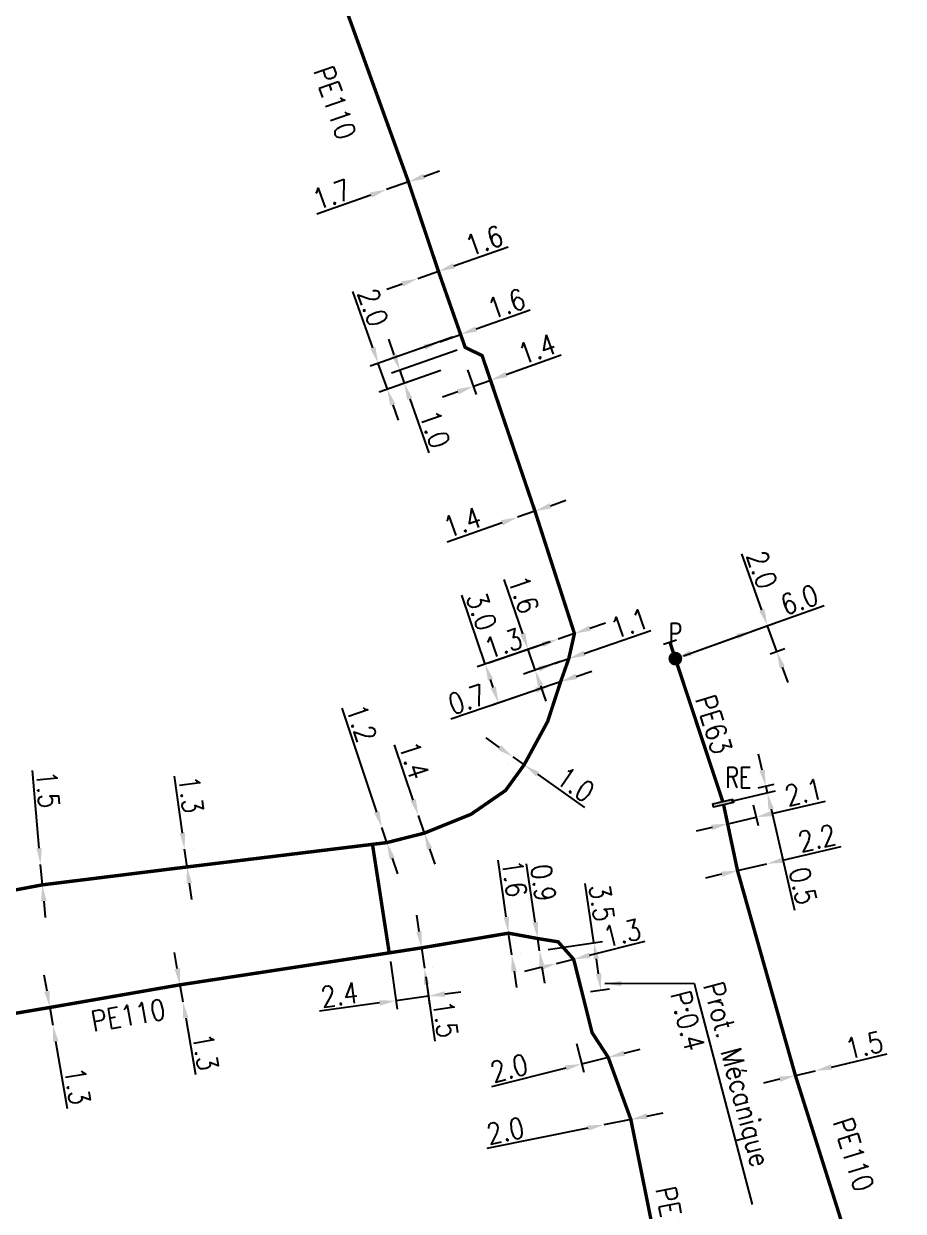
# Model space of a CAD drawing. Header units: millimetres. Extents: x 147000 to 147997, y 130417 to 131006.
# Drawn here: x 147087.1 to 147151.3, y 130552.6 to 130639.2 of the extents above; entities that cross this region are included whole.
import ezdxf
from ezdxf.enums import TextEntityAlignment as Align

# ---------------------------------------------------------------- set-up
doc = ezdxf.new("R2010")
doc.units = ezdxf.units.MM
doc.header["$PDMODE"] = 34
doc.linetypes.add('L_100_PE', pattern=[14, 10, -1.5, 1, -1.5])
doc.layers.get('0').update_dxf_attribs({"linetype": 'CONTINUOUS'})
doc.layers.get('Defpoints').update_dxf_attribs({"linetype": 'CONTINUOUS'})
for name, color, linetype in [('L_140', 3, 'CONTINUOUS'), ('L_300', 7, 'CONTINUOUS'), ('L_340', 7, 'CONTINUOUS'), ('L_420', 7, 'CONTINUOUS')]:
    doc.layers.add(name, color=color, linetype=linetype)
doc.styles.add('G_ROMANS', font='ROMANS.SHX', dxfattribs={"width": 0.75})
doc.styles.get("Standard").update_dxf_attribs({"font": 'romans.shx', "width": 0.85})
doc.dimstyles.get("Standard").update_dxf_attribs({"dimtxt": 1.5, "dimasz": 1.2, "dimexe": 0.625, "dimexo": 0.625, "dimgap": 0.25, "dimtad": 1, "dimdec": 1, "dimzin": 0, "dimdsep": 46, "dimtxsty": 'Standard', "dimcen": -0.5, "dimadec": 0, "dimazin": 0, "dimtfac": 1, "dimtdec": 1, "dimtmove": 0, "dimatfit": 3, "dimfxl": 0, "dimtolj": 1, "dimtzin": 0, "dimarcsym": 0})

# ---------------------------------------------------------------- blocks, each defined once
blk = doc.blocks.new('L_300_12')
at = {"color": 0, "linetype": 'Continuous', "const_width": 0.497, "flags": 128}
blk.add_lwpolyline([(-0.252, 0, 1), (0.252, 0, 1)], format="xyb", close=True, dxfattribs=at)
at = {"color": 0, "linetype": 'Continuous', "style": 'G_ROMANS', "width": 0.75}
blk.add_text('P', height=1.5, dxfattribs=at).set_placement((0, 1.85), align=Align.MIDDLE)
at = {"color": 0, "linetype": 'Continuous', "width": 0.75, "flags": 3}
for tag, p in [('DEF_LEG', (0, -5)), ('DEF_COUP', (0, -7.5)), ('DEF_TYPE', (0, -10))]:
    blk.add_attdef(tag, text='', height=1.2, dxfattribs=at).set_placement(p, align=Align.MIDDLE)
blk = doc.blocks.new('L_340_21')
at = {"linetype": 'Continuous'}
blk.add_hatch(color=0, dxfattribs=at).paths.add_polyline_path([(0.125, 0.75), (-0.125, 0.75), (-0.125, -0.75), (0.125, -0.75)])
at = {"color": 0, "linetype": 'Continuous'}
blk.add_lwpolyline([(-0.125, 0.75), (0.125, 0.75), (0.125, -0.75), (-0.125, -0.75)], close=True, dxfattribs=at)
at = {"color": 0, "linetype": 'Continuous', "width": 0.75}
for tag, height, flags, p in [('RE', 1.5, 8, (0, 3)), ('DEF_LEG', 1.2, 3, (0, -5)), ('DEF_COUP', 1.2, 3, (0, -7.5)), ('DEF_TYPE', 1.2, 3, (0, -10))]:
    blk.add_attdef(tag, text='', height=height, dxfattribs=dict(at, flags=flags)).set_placement(p, align=Align.MIDDLE)
blk = doc.blocks.new('L_340_07')
at = {"color": 0, "linetype": 'Continuous', "const_width": 0.25, "flags": 128}
blk.add_lwpolyline([(0, 0), (1.25, 0)], dxfattribs=at)
at = {"color": 0, "linetype": 'Continuous', "flags": 128}
blk.add_lwpolyline([(1.25, -0.5), (1.25, 0.5)], dxfattribs=at)
at = {"color": 0, "linetype": 'Continuous', "width": 0.75, "flags": 3}
for tag, p in [('DEF_LEG', (0.723, -3.465)), ('DEF_COUP', (0.723, -5.965)), ('DEF_TYPE', (0.723, -8.465))]:
    blk.add_attdef(tag, text='', height=1.2, dxfattribs=at).set_placement(p, align=Align.MIDDLE)
blk = doc.blocks.new('*D23')
at = {"layer": 'Defpoints', "color": 0, "linetype": 'Continuous', "transparency": 16777216}
for p in [(147131.395, 130559.276), (147129.435, 130558.881), (147129.435, 130558.881)]:
    blk.add_point(p, dxfattribs=at)
at = {"layer": 'L_140', "color": 0, "linetype": 'Continuous', "lineweight": -2, "transparency": 16777216}
for p, q in [((147131.395, 130559.276), (147129.435, 130558.881)), ((147132.572, 130559.513), (147133.748, 130559.75)), ((147128.258, 130558.644), (147120.886, 130557.157))]:
    blk.add_line(p, q, dxfattribs=at)
at = {"layer": 'L_140', "color": 0, "linetype": 'Continuous', "transparency": 16777216}
for points in [[(147132.532, 130559.709), (147132.611, 130559.317), (147131.395, 130559.276)], [(147128.219, 130558.84), (147128.298, 130558.448), (147129.435, 130558.881)]]:
    blk.add_solid(points, dxfattribs=at)
at = {"layer": 'L_140', "color": 0, "linetype": 'Continuous', "transparency": 16777216, "insert": (147122.243, 130558.451), "char_height": 1.5, "attachment_point": 5, "rotation": 11.3978}
blk.add_mtext('\\A1;2.0', dxfattribs=at)
blk = doc.blocks.new('*D24')
at = {"layer": 'Defpoints', "color": 0, "linetype": 'Continuous', "transparency": 16777216}
for p in [(147127.275, 130565.424), (147127.804, 130563.321), (147129.743, 130563.808)]:
    blk.add_point(p, dxfattribs=at)
at = {"layer": 'L_140', "color": 0, "linetype": 'Continuous', "lineweight": -2, "transparency": 16777216}
for p, q in [((147127.427, 130564.818), (147127.956, 130562.715)), ((147130.907, 130564.101), (147132.071, 130564.393)), ((147129.743, 130563.808), (147127.804, 130563.321)), ((147126.64, 130563.028), (147121.22, 130561.666))]:
    blk.add_line(p, q, dxfattribs=at)
at = {"layer": 'L_140', "color": 0, "linetype": 'Continuous', "transparency": 16777216}
for points in [[(147130.859, 130564.295), (147130.956, 130563.907), (147129.743, 130563.808)], [(147126.591, 130563.222), (147126.689, 130562.834), (147127.804, 130563.321)]]:
    blk.add_solid(points, dxfattribs=at)
at = {"layer": 'L_140', "color": 0, "linetype": 'Continuous', "transparency": 16777216, "insert": (147122.514, 130563.023), "char_height": 1.5, "attachment_point": 5, "rotation": 14.10489}
blk.add_mtext('\\A1;2.0', dxfattribs=at)
blk = doc.blocks.new('*D121')
at = {"layer": 'Defpoints', "color": 0, "linetype": 'Continuous', "transparency": 16777216}
for p in [(147143.408, 130562.481), (147144.868, 130562.825), (147144.868, 130562.825)]:
    blk.add_point(p, dxfattribs=at)
at = {"layer": 'L_140', "color": 0, "linetype": 'Continuous', "lineweight": -2, "transparency": 16777216}
for p, q in [((147146.036, 130563.1), (147150.114, 130564.06)), ((147143.408, 130562.481), (147144.868, 130562.825)), ((147142.24, 130562.206), (147141.072, 130561.931))]:
    blk.add_line(p, q, dxfattribs=at)
at = {"layer": 'L_140', "color": 0, "linetype": 'Continuous', "transparency": 16777216}
for points in [[(147145.99, 130563.294), (147146.082, 130562.905), (147144.868, 130562.825)], [(147142.194, 130562.4), (147142.286, 130562.011), (147143.408, 130562.481)]]:
    blk.add_solid(points, dxfattribs=at)
at = {"layer": 'L_140', "color": 0, "linetype": 'Continuous', "transparency": 16777216, "insert": (147148.43, 130564.69), "char_height": 1.5, "attachment_point": 5, "rotation": 13.24885}
blk.add_mtext('\\A1;1.5', dxfattribs=at)
blk = doc.blocks.new('*D122')
at = {"layer": 'Defpoints', "color": 0, "linetype": 'Continuous', "transparency": 16777216}
for p in [(147139.182, 130577.435), (147141.325, 130577.931), (147141.325, 130577.931)]:
    blk.add_point(p, dxfattribs=at)
at = {"layer": 'L_140', "color": 0, "linetype": 'Continuous', "lineweight": -2, "transparency": 16777216}
for p, q in [((147142.494, 130578.201), (147146.754, 130579.185)), ((147138.012, 130577.165), (147136.843, 130576.895)), ((147139.182, 130577.435), (147141.325, 130577.931))]:
    blk.add_line(p, q, dxfattribs=at)
at = {"layer": 'L_140', "color": 0, "linetype": 'Continuous', "transparency": 16777216}
for points in [[(147142.449, 130578.396), (147142.539, 130578.006), (147141.325, 130577.931)], [(147137.967, 130577.36), (147138.058, 130576.97), (147139.182, 130577.435)]]:
    blk.add_solid(points, dxfattribs=at)
at = {"layer": 'L_140', "color": 0, "linetype": 'Continuous', "transparency": 16777216, "insert": (147144.983, 130579.802), "char_height": 1.5, "attachment_point": 5, "rotation": 13.01175}
blk.add_mtext('\\A1;2.2', dxfattribs=at)
blk = doc.blocks.new('*D123')
at = {"layer": 'Defpoints', "color": 0, "linetype": 'Continuous', "transparency": 16777216}
for p in [(147124.6, 130572.478), (147124.732, 130571.588), (147124.732, 130571.588)]:
    blk.add_point(p, dxfattribs=at)
at = {"layer": 'L_140', "color": 0, "linetype": 'Continuous', "lineweight": -2, "transparency": 16777216}
for p, q in [((147124.423, 130573.665), (147123.791, 130577.929)), ((147124.732, 130571.588), (147124.6, 130572.478)), ((147124.908, 130570.401), (147125.084, 130569.214))]:
    blk.add_line(p, q, dxfattribs=at)
at = {"layer": 'L_140', "color": 0, "linetype": 'Continuous', "transparency": 16777216}
for points in [[(147124.621, 130573.695), (147124.226, 130573.636), (147124.6, 130572.478)], [(147125.106, 130570.431), (147124.71, 130570.372), (147124.732, 130571.588)]]:
    blk.add_solid(points, dxfattribs=at)
at = {"layer": 'L_140', "color": 0, "linetype": 'Continuous', "transparency": 16777216, "insert": (147125.008, 130576.538), "char_height": 1.5, "attachment_point": 5, "rotation": 278.43933}
blk.add_mtext('\\A1;0.9', dxfattribs=at)
blk = doc.blocks.new('*D124')
at = {"layer": 'Defpoints', "color": 0, "linetype": 'Continuous', "transparency": 16777216}
for p in [(147125.963, 130570.646), (147125.963, 130570.646), (147127.224, 130570.963)]:
    blk.add_point(p, dxfattribs=at)
at = {"layer": 'L_140', "color": 0, "linetype": 'Continuous', "lineweight": -2, "transparency": 16777216}
for p, q in [((147128.388, 130571.255), (147132.451, 130572.276)), ((147124.799, 130570.353), (147123.635, 130570.061)), ((147125.963, 130570.646), (147127.224, 130570.963))]:
    blk.add_line(p, q, dxfattribs=at)
at = {"layer": 'L_140', "color": 0, "linetype": 'Continuous', "transparency": 16777216}
for points in [[(147128.339, 130571.449), (147128.436, 130571.061), (147127.224, 130570.963)], [(147124.751, 130570.547), (147124.848, 130570.159), (147125.963, 130570.646)]]:
    blk.add_solid(points, dxfattribs=at)
at = {"layer": 'L_140', "color": 0, "linetype": 'Continuous', "transparency": 16777216, "insert": (147130.757, 130572.882), "char_height": 1.5, "attachment_point": 5, "rotation": 14.10516}
blk.add_mtext('\\A1;1.3', dxfattribs=at)
blk = doc.blocks.new('*D125')
at = {"layer": 'Defpoints', "color": 0, "linetype": 'Continuous', "transparency": 16777216}
for p in [(147122.472, 130572.87), (147122.7, 130571.287), (147122.7, 130571.287)]:
    blk.add_point(p, dxfattribs=at)
at = {"layer": 'L_140', "color": 0, "linetype": 'Continuous', "lineweight": -2, "transparency": 16777216}
for p, q in [((147122.301, 130574.058), (147121.706, 130578.205)), ((147122.7, 130571.287), (147122.472, 130572.87)), ((147123.091, 130572.959), (147123.091, 130572.959)), ((147123.318, 130571.376), (147123.318, 130571.376)), ((147122.87, 130570.099), (147123.041, 130568.911))]:
    blk.add_line(p, q, dxfattribs=at)
at = {"layer": 'L_140', "color": 0, "linetype": 'Continuous', "transparency": 16777216}
for points in [[(147122.499, 130574.087), (147122.104, 130574.03), (147122.472, 130572.87)], [(147123.068, 130570.127), (147122.672, 130570.07), (147122.7, 130571.287)]]:
    blk.add_solid(points, dxfattribs=at)
at = {"layer": 'L_140', "color": 0, "linetype": 'Continuous', "transparency": 16777216, "insert": (147122.908, 130576.868), "char_height": 1.5, "attachment_point": 5, "rotation": 278.17407}
blk.add_mtext('\\A1;1.6', dxfattribs=at)
blk = doc.blocks.new('*D126')
at = {"layer": 'Defpoints', "color": 0, "linetype": 'Continuous', "transparency": 16777216}
for p in [(147116.111, 130571.796), (147116.324, 130570.311), (147116.324, 130570.311)]:
    blk.add_point(p, dxfattribs=at)
at = {"layer": 'L_140', "color": 0, "linetype": 'Continuous', "lineweight": -2, "transparency": 16777216}
for p, q in [((147115.94, 130572.984), (147115.77, 130574.172)), ((147116.111, 130571.796), (147116.324, 130570.311)), ((147116.729, 130571.885), (147116.729, 130571.885)), ((147116.943, 130570.4), (147116.943, 130570.4)), ((147116.495, 130569.124), (147117.09, 130564.977))]:
    blk.add_line(p, q, dxfattribs=at)
at = {"layer": 'L_140', "color": 0, "linetype": 'Continuous', "transparency": 16777216}
for points in [[(147116.138, 130573.012), (147115.742, 130572.956), (147116.111, 130571.796)], [(147116.693, 130569.152), (147116.297, 130569.095), (147116.324, 130570.311)]]:
    blk.add_solid(points, dxfattribs=at)
at = {"layer": 'L_140', "color": 0, "linetype": 'Continuous', "transparency": 16777216, "insert": (147117.868, 130566.598), "char_height": 1.5, "attachment_point": 5, "rotation": 278.17345}
blk.add_mtext('\\A1;1.5', dxfattribs=at)
blk = doc.blocks.new('*D127')
at = {"layer": 'Defpoints', "color": 0, "linetype": 'Continuous', "transparency": 16777216}
for p in [(147113.76, 130571.433), (147116.338, 130570.313), (147116.621, 130568.269)]:
    blk.add_point(p, dxfattribs=at)
at = {"layer": 'L_140', "color": 0, "linetype": 'Continuous', "lineweight": -2, "transparency": 16777216}
for p, q in [((147113.845, 130570.814), (147114.329, 130567.321)), ((147116.423, 130569.694), (147116.706, 130567.65)), ((147117.809, 130568.434), (147118.998, 130568.598)), ((147113.055, 130567.775), (147108.664, 130567.167)), ((147116.621, 130568.269), (147114.243, 130567.94))]:
    blk.add_line(p, q, dxfattribs=at)
at = {"layer": 'L_140', "color": 0, "linetype": 'Continuous', "transparency": 16777216}
for points in [[(147117.782, 130568.632), (147117.837, 130568.235), (147116.621, 130568.269)], [(147113.027, 130567.973), (147113.082, 130567.577), (147114.243, 130567.94)]]:
    blk.add_solid(points, dxfattribs=at)
at = {"layer": 'L_140', "color": 0, "linetype": 'Continuous', "transparency": 16777216, "insert": (147110.128, 130568.38), "char_height": 1.5, "attachment_point": 5, "rotation": 7.88319}
blk.add_mtext('\\A1;2.4', dxfattribs=at)
blk = doc.blocks.new('*D128')
at = {"layer": 'Defpoints', "color": 0, "linetype": 'Continuous', "transparency": 16777216}
for p in [(147140.074, 130583.329), (147141.245, 130583.6), (147138.141, 130582.367)]:
    blk.add_point(p, dxfattribs=at)
at = {"layer": 'L_340', "color": 0, "linetype": 'Continuous', "lineweight": -2, "transparency": 16777216}
for p, q in [((147140.974, 130584.769), (147140.703, 130585.938)), ((147138.75, 130582.508), (147141.967, 130583.254)), ((147140.683, 130583.47), (147141.854, 130583.741)), ((147141.245, 130583.6), (147141.358, 130583.113)), ((147141.629, 130581.944), (147143.345, 130574.542))]:
    blk.add_line(p, q, dxfattribs=at)
at = {"layer": 'L_340', "color": 0, "linetype": 'Continuous', "transparency": 16777216}
for points in [[(147141.169, 130584.814), (147140.779, 130584.724), (147141.245, 130583.6)], [(147141.824, 130581.989), (147141.434, 130581.899), (147141.358, 130583.113)]]:
    blk.add_solid(points, dxfattribs=at)
at = {"layer": 'L_340', "color": 0, "linetype": 'Continuous', "transparency": 16777216, "insert": (147143.961, 130576.312), "char_height": 1.5, "attachment_point": 5, "rotation": 283.04856}
blk.add_mtext('\\A1;0.5', dxfattribs=at)
blk = doc.blocks.new('*D129')
at = {"layer": 'Defpoints', "color": 0, "linetype": 'Continuous', "transparency": 16777216}
for p in [(147138.141, 130582.367), (147140.187, 130582.841), (147140.536, 130581.334)]:
    blk.add_point(p, dxfattribs=at)
at = {"layer": 'L_340', "color": 0, "linetype": 'Continuous', "lineweight": -2, "transparency": 16777216}
for p, q in [((147141.705, 130581.605), (147145.609, 130582.51)), ((147138.282, 130581.758), (147138.632, 130580.251)), ((147140.328, 130582.233), (147140.678, 130580.725)), ((147137.322, 130580.589), (147136.153, 130580.318)), ((147138.491, 130580.86), (147140.536, 130581.334))]:
    blk.add_line(p, q, dxfattribs=at)
at = {"layer": 'L_340', "color": 0, "linetype": 'Continuous', "transparency": 16777216}
for points in [[(147141.66, 130581.8), (147141.751, 130581.41), (147140.536, 130581.334)], [(147137.276, 130580.784), (147137.367, 130580.394), (147138.491, 130580.86)]]:
    blk.add_solid(points, dxfattribs=at)
at = {"layer": 'L_340', "color": 0, "linetype": 'Continuous', "transparency": 16777216, "insert": (147144.016, 130583.167), "char_height": 1.5, "attachment_point": 5, "rotation": 13.04856}
blk.add_mtext('\\A1;2.1', dxfattribs=at)
blk = doc.blocks.new('*D130')
at = {"layer": 'Defpoints', "color": 0, "linetype": 'Continuous', "transparency": 16777216}
for p in [(147127.279, 130594.737), (147126.096, 130594.332), (147126.096, 130594.332)]:
    blk.add_point(p, dxfattribs=at)
at = {"layer": 'L_140', "color": 0, "linetype": 'Continuous', "lineweight": -2, "transparency": 16777216}
for p, q in [((147128.414, 130595.125), (147129.55, 130595.514)), ((147127.279, 130594.737), (147126.096, 130594.332)), ((147124.961, 130593.944), (147120.997, 130592.587))]:
    blk.add_line(p, q, dxfattribs=at)
at = {"layer": 'L_140', "color": 0, "linetype": 'Continuous', "transparency": 16777216}
for points in [[(147128.35, 130595.314), (147128.479, 130594.936), (147127.279, 130594.737)], [(147124.896, 130594.133), (147125.026, 130593.754), (147126.096, 130594.332)]]:
    blk.add_solid(points, dxfattribs=at)
at = {"layer": 'L_140', "color": 0, "linetype": 'Continuous', "transparency": 16777216, "insert": (147122.088, 130594.017), "char_height": 1.5, "attachment_point": 5, "rotation": 18.88838}
blk.add_mtext('\\A1;1.3', dxfattribs=at)
blk = doc.blocks.new('*D131')
at = {"layer": 'Defpoints', "color": 0, "linetype": 'Continuous', "transparency": 16777216}
for p in [(147123.893, 130593.578), (147126.096, 130594.332), (147126.865, 130592.904)]:
    blk.add_point(p, dxfattribs=at)
at = {"layer": 'L_140', "color": 0, "linetype": 'Continuous', "lineweight": -2, "transparency": 16777216}
for p, q in [((147123.504, 130594.714), (147122.148, 130598.677)), ((147125.505, 130594.13), (147123.301, 130593.376)), ((147124.411, 130592.064), (147123.893, 130593.578)), ((147126.274, 130592.702), (147123.819, 130591.862)), ((147124.799, 130590.929), (147125.188, 130589.794))]:
    blk.add_line(p, q, dxfattribs=at)
at = {"layer": 'L_140', "color": 0, "linetype": 'Continuous', "transparency": 16777216}
for points in [[(147123.694, 130594.778), (147123.315, 130594.649), (147123.893, 130593.578)], [(147124.988, 130590.994), (147124.61, 130590.864), (147124.411, 130592.064)]]:
    blk.add_solid(points, dxfattribs=at)
at = {"layer": 'L_140', "color": 0, "linetype": 'Continuous', "transparency": 16777216, "insert": (147123.578, 130597.587), "char_height": 1.5, "attachment_point": 5, "rotation": 288.88838}
blk.add_mtext('\\A1;1.6', dxfattribs=at)
blk = doc.blocks.new('*D132')
at = {"layer": 'Defpoints', "color": 0, "linetype": 'Continuous', "transparency": 16777216}
for p in [(147126.865, 130592.904), (147125.824, 130592.548), (147125.824, 130592.548)]:
    blk.add_point(p, dxfattribs=at)
at = {"layer": 'L_140', "color": 0, "linetype": 'Continuous', "lineweight": -2, "transparency": 16777216}
for p, q in [((147128, 130593.292), (147132.861, 130594.956)), ((147125.824, 130592.548), (147126.865, 130592.904)), ((147124.689, 130592.159), (147123.554, 130591.771))]:
    blk.add_line(p, q, dxfattribs=at)
at = {"layer": 'L_140', "color": 0, "linetype": 'Continuous', "transparency": 16777216}
for points in [[(147127.936, 130593.482), (147128.065, 130593.103), (147126.865, 130592.904)], [(147124.624, 130592.349), (147124.754, 130591.97), (147125.824, 130592.548)]]:
    blk.add_solid(points, dxfattribs=at)
at = {"layer": 'L_140', "color": 0, "linetype": 'Continuous', "transparency": 16777216, "insert": (147131.296, 130595.477), "char_height": 1.5, "attachment_point": 5, "rotation": 18.88838}
blk.add_mtext('\\A1;1.1', dxfattribs=at)
blk = doc.blocks.new('*D133')
at = {"layer": 'Defpoints', "color": 0, "linetype": 'Continuous', "transparency": 16777216}
for p in [(147126.096, 130594.332), (147120.767, 130592.509), (147126.271, 130591.221)]:
    blk.add_point(p, dxfattribs=at)
at = {"layer": 'L_140', "color": 0, "linetype": 'Continuous', "lineweight": -2, "transparency": 16777216}
for p, q in [((147120.767, 130592.509), (147119.049, 130597.53)), ((147125.505, 130594.13), (147120.176, 130592.306)), ((147125.68, 130591.019), (147121.147, 130589.468)), ((147121.35, 130590.806), (147121.156, 130591.373))]:
    blk.add_line(p, q, dxfattribs=at)
at = {"layer": 'L_140', "color": 0, "linetype": 'Continuous', "transparency": 16777216}
for points in [[(147121.345, 130591.438), (147120.966, 130591.309), (147120.767, 130592.509)], [(147121.539, 130590.87), (147121.161, 130590.741), (147121.738, 130589.67)]]:
    blk.add_solid(points, dxfattribs=at)
at = {"layer": 'L_140', "color": 0, "linetype": 'Continuous', "transparency": 16777216, "insert": (147120.509, 130596.353), "char_height": 1.5, "attachment_point": 5, "rotation": 288.88838}
blk.add_mtext('\\A1;3.0', dxfattribs=at)
blk = doc.blocks.new('*D134')
at = {"layer": 'Defpoints', "color": 0, "linetype": 'Continuous', "transparency": 16777216}
for p in [(147122.79, 130585.732), (147122.79, 130585.732), (147123.607, 130585.156)]:
    blk.add_point(p, dxfattribs=at)
at = {"layer": 'L_140', "color": 0, "linetype": 'Continuous', "lineweight": -2, "transparency": 16777216}
for p, q in [((147121.809, 130586.424), (147120.829, 130587.116)), ((147122.429, 130585.222), (147122.429, 130585.222)), ((147122.79, 130585.732), (147123.607, 130585.156)), ((147123.247, 130584.645), (147123.247, 130584.645)), ((147124.587, 130584.464), (147128.01, 130582.049))]:
    blk.add_line(p, q, dxfattribs=at)
at = {"layer": 'L_140', "color": 0, "linetype": 'Continuous', "transparency": 16777216}
for points in [[(147121.925, 130586.588), (147121.694, 130586.261), (147122.79, 130585.732)], [(147124.703, 130584.628), (147124.472, 130584.301), (147123.607, 130585.156)]]:
    blk.add_solid(points, dxfattribs=at)
at = {"layer": 'L_140', "color": 0, "linetype": 'Continuous', "transparency": 16777216, "insert": (147127.366, 130583.728), "char_height": 1.5, "attachment_point": 5, "rotation": 324.79531}
blk.add_mtext('\\A1;1.0', dxfattribs=at)
blk = doc.blocks.new('*D135')
at = {"layer": 'Defpoints', "color": 0, "linetype": 'Continuous', "transparency": 16777216}
for p in [(147125.609, 130590.995), (147125.609, 130590.995), (147126.271, 130591.221)]:
    blk.add_point(p, dxfattribs=at)
at = {"layer": 'L_140', "color": 0, "linetype": 'Continuous', "lineweight": -2, "transparency": 16777216}
for p, q in [((147127.407, 130591.61), (147128.542, 130591.998)), ((147126.271, 130591.221), (147125.609, 130590.995)), ((147124.474, 130590.606), (147118.26, 130588.48))]:
    blk.add_line(p, q, dxfattribs=at)
at = {"layer": 'L_140', "color": 0, "linetype": 'Continuous', "transparency": 16777216}
for points in [[(147124.409, 130590.795), (147124.538, 130590.417), (147125.609, 130590.995)], [(147127.342, 130591.799), (147127.471, 130591.42), (147126.271, 130591.221)]]:
    blk.add_solid(points, dxfattribs=at)
at = {"layer": 'L_140', "color": 0, "linetype": 'Continuous', "transparency": 16777216, "insert": (147119.436, 130589.94), "char_height": 1.5, "attachment_point": 5, "rotation": 18.88838}
blk.add_mtext('\\A1;0.7', dxfattribs=at)
blk = doc.blocks.new('*D136')
at = {"layer": 'Defpoints', "color": 0, "linetype": 'Continuous', "transparency": 16777216}
for p in [(147115.892, 130581.45), (147115.892, 130581.45), (147116.323, 130580.171)]:
    blk.add_point(p, dxfattribs=at)
at = {"layer": 'L_140', "color": 0, "linetype": 'Continuous', "lineweight": -2, "transparency": 16777216}
for p, q in [((147115.509, 130582.587), (147114.153, 130586.615)), ((147116.323, 130580.171), (147115.892, 130581.45)), ((147115.3, 130581.251), (147115.3, 130581.251)), ((147115.73, 130579.971), (147115.73, 130579.971)), ((147116.705, 130579.033), (147117.088, 130577.896))]:
    blk.add_line(p, q, dxfattribs=at)
at = {"layer": 'L_140', "color": 0, "linetype": 'Continuous', "transparency": 16777216}
for points in [[(147115.699, 130582.651), (147115.32, 130582.524), (147115.892, 130581.45)], [(147116.895, 130579.097), (147116.516, 130578.969), (147116.323, 130580.171)]]:
    blk.add_solid(points, dxfattribs=at)
at = {"layer": 'L_140', "color": 0, "linetype": 'Continuous', "transparency": 16777216, "insert": (147115.588, 130585.489), "char_height": 1.5, "attachment_point": 5, "rotation": 288.60301}
blk.add_mtext('\\A1;1.4', dxfattribs=at)
blk = doc.blocks.new('*D137')
at = {"layer": 'Defpoints', "color": 0, "linetype": 'Continuous', "transparency": 16777216}
for p in [(147113.229, 130580.572), (147113.229, 130580.572), (147113.593, 130579.481)]:
    blk.add_point(p, dxfattribs=at)
at = {"layer": 'L_140', "color": 0, "linetype": 'Continuous', "lineweight": -2, "transparency": 16777216}
for p, q in [((147112.85, 130581.71), (147110.319, 130589.301)), ((147113.593, 130579.481), (147113.229, 130580.572)), ((147113.973, 130578.342), (147114.352, 130577.204))]:
    blk.add_line(p, q, dxfattribs=at)
at = {"layer": 'L_140', "color": 0, "linetype": 'Continuous', "transparency": 16777216}
for points in [[(147113.039, 130581.773), (147112.66, 130581.647), (147113.229, 130580.572)], [(147114.162, 130578.406), (147113.783, 130578.279), (147113.593, 130579.481)]]:
    blk.add_solid(points, dxfattribs=at)
at = {"layer": 'L_140', "color": 0, "linetype": 'Continuous', "transparency": 16777216, "insert": (147111.74, 130588.199), "char_height": 1.5, "attachment_point": 5, "rotation": 288.4393}
blk.add_mtext('\\A1;1.2', dxfattribs=at)
blk = doc.blocks.new('*D138')
at = {"layer": 'Defpoints', "color": 0, "linetype": 'Continuous', "transparency": 16777216}
for p in [(147098.826, 130578.99), (147098.826, 130578.99), (147099.002, 130577.702)]:
    blk.add_point(p, dxfattribs=at)
at = {"layer": 'L_140', "color": 0, "linetype": 'Continuous', "lineweight": -2, "transparency": 16777216}
for p, q in [((147098.663, 130580.178), (147098.095, 130584.329)), ((147099.002, 130577.702), (147098.826, 130578.99)), ((147099.445, 130579.074), (147099.445, 130579.074)), ((147099.621, 130577.786), (147099.621, 130577.786)), ((147099.165, 130576.513), (147099.328, 130575.324))]:
    blk.add_line(p, q, dxfattribs=at)
at = {"layer": 'L_140', "color": 0, "linetype": 'Continuous', "transparency": 16777216}
for points in [[(147098.861, 130580.206), (147098.465, 130580.151), (147098.826, 130578.99)], [(147099.363, 130576.54), (147098.967, 130576.486), (147099.002, 130577.702)]]:
    blk.add_solid(points, dxfattribs=at)
at = {"layer": 'L_140', "color": 0, "linetype": 'Continuous', "transparency": 16777216, "insert": (147099.288, 130582.984), "char_height": 1.5, "attachment_point": 5, "rotation": 277.79877}
blk.add_mtext('\\A1;1.3', dxfattribs=at)
blk = doc.blocks.new('*D139')
at = {"layer": 'Defpoints', "color": 0, "linetype": 'Continuous', "transparency": 16777216}
for p in [(147088.31, 130577.89), (147088.31, 130577.89), (147088.44, 130576.395)]:
    blk.add_point(p, dxfattribs=at)
at = {"layer": 'L_140', "color": 0, "linetype": 'Continuous', "lineweight": -2, "transparency": 16777216}
for p, q in [((147088.206, 130579.085), (147087.714, 130584.748)), ((147088.44, 130576.395), (147088.31, 130577.89)), ((147088.544, 130575.2), (147088.648, 130574.004))]:
    blk.add_line(p, q, dxfattribs=at)
at = {"layer": 'L_140', "color": 0, "linetype": 'Continuous', "transparency": 16777216}
for points in [[(147088.405, 130579.102), (147088.007, 130579.068), (147088.31, 130577.89)], [(147088.743, 130575.217), (147088.344, 130575.182), (147088.44, 130576.395)]]:
    blk.add_solid(points, dxfattribs=at)
at = {"layer": 'L_140', "color": 0, "linetype": 'Continuous', "transparency": 16777216, "insert": (147088.84, 130583.345), "char_height": 1.5, "attachment_point": 5, "rotation": 274.96619}
blk.add_mtext('\\A1;1.5', dxfattribs=at)
blk = doc.blocks.new('*D141')
at = {"layer": 'Defpoints', "color": 0, "linetype": 'Continuous', "transparency": 16777216}
for p in [(147098.487, 130569.101), (147098.7, 130567.869), (147098.7, 130567.869)]:
    blk.add_point(p, dxfattribs=at)
at = {"layer": 'L_140', "color": 0, "linetype": 'Continuous', "lineweight": -2, "transparency": 16777216}
for p, q in [((147098.282, 130570.283), (147098.077, 130571.466)), ((147098.487, 130569.101), (147098.7, 130567.869)), ((147098.905, 130566.687), (147099.619, 130562.559))]:
    blk.add_line(p, q, dxfattribs=at)
at = {"layer": 'L_140', "color": 0, "linetype": 'Continuous', "transparency": 16777216}
for points in [[(147098.479, 130570.317), (147098.085, 130570.249), (147098.487, 130569.101)], [(147099.102, 130566.721), (147098.707, 130566.653), (147098.7, 130567.869)]]:
    blk.add_solid(points, dxfattribs=at)
at = {"layer": 'L_140', "color": 0, "linetype": 'Continuous', "transparency": 16777216, "insert": (147100.349, 130564.202), "char_height": 1.5, "attachment_point": 5, "rotation": 279.81851}
blk.add_mtext('\\A1;1.3', dxfattribs=at)
blk = doc.blocks.new('*D142')
at = {"layer": 'Defpoints', "color": 0, "linetype": 'Continuous', "transparency": 16777216}
for p in [(147088.986, 130567.446), (147089.207, 130566.165), (147089.207, 130566.165)]:
    blk.add_point(p, dxfattribs=at)
at = {"layer": 'L_140', "color": 0, "linetype": 'Continuous', "lineweight": -2, "transparency": 16777216}
for p, q in [((147088.781, 130568.628), (147088.576, 130569.811)), ((147088.986, 130567.446), (147089.207, 130566.165)), ((147089.823, 130566.271), (147089.823, 130566.271)), ((147089.412, 130564.982), (147090.263, 130560.064))]:
    blk.add_line(p, q, dxfattribs=at)
at = {"layer": 'L_140', "color": 0, "linetype": 'Continuous', "transparency": 16777216}
for points in [[(147088.978, 130568.662), (147088.584, 130568.594), (147088.986, 130567.446)], [(147089.609, 130565.016), (147089.215, 130564.948), (147089.207, 130566.165)]]:
    blk.add_solid(points, dxfattribs=at)
at = {"layer": 'L_140', "color": 0, "linetype": 'Continuous', "transparency": 16777216, "insert": (147090.994, 130561.707), "char_height": 1.5, "attachment_point": 5, "rotation": 279.81926}
blk.add_mtext('\\A1;1.3', dxfattribs=at)
blk = doc.blocks.new('*D153')
at = {"layer": 'Defpoints', "color": 0, "linetype": 'Continuous', "transparency": 16777216}
for p in [(147134.644, 130592.906), (147140.967, 130593.041), (147142.043, 130593.426)]:
    blk.add_point(p, dxfattribs=at)
at = {"layer": 'L_300', "color": 0, "linetype": 'Continuous', "lineweight": -2, "transparency": 16777216}
for p, q in [((147140.967, 130596.439), (147139.496, 130600.556)), ((147135.232, 130593.117), (147141.959, 130595.519)), ((147142.043, 130593.426), (147141.37, 130595.309)), ((147141.555, 130593.251), (147142.632, 130593.636)), ((147142.447, 130592.295), (147142.85, 130591.165))]:
    blk.add_line(p, q, dxfattribs=at)
at = {"layer": 'L_300', "color": 0, "linetype": 'Continuous', "transparency": 16777216}
for points in [[(147141.155, 130596.506), (147140.778, 130596.372), (147141.37, 130595.309)], [(147142.635, 130592.363), (147142.258, 130592.228), (147142.043, 130593.426)]]:
    blk.add_solid(points, dxfattribs=at)
at = {"layer": 'L_300', "color": 0, "linetype": 'Continuous', "transparency": 16777216, "insert": (147140.971, 130599.399), "char_height": 1.5, "attachment_point": 5, "rotation": 289.65566}
blk.add_mtext('\\A1;2.0', dxfattribs=at)
blk = doc.blocks.new('*D154')
at = {"layer": 'Defpoints', "color": 0, "linetype": 'Continuous', "transparency": 16777216}
for p in [(147140.294, 130594.925), (147140.294, 130594.925), (147134.644, 130592.906)]:
    blk.add_point(p, dxfattribs=at)
at = {"layer": 'L_300', "color": 0, "linetype": 'Continuous', "lineweight": -2, "transparency": 16777216}
for p, q in [((147140.294, 130594.925), (147145.499, 130596.784)), ((147135.774, 130593.31), (147139.164, 130594.521))]:
    blk.add_line(p, q, dxfattribs=at)
at = {"layer": 'L_300', "color": 0, "linetype": 'Continuous', "transparency": 16777216}
for points in [[(147139.097, 130594.709), (147139.231, 130594.333), (147140.294, 130594.925)], [(147135.706, 130593.498), (147135.841, 130593.122), (147134.644, 130592.906)]]:
    blk.add_solid(points, dxfattribs=at)
at = {"layer": 'L_300', "color": 0, "linetype": 'Continuous', "transparency": 16777216, "insert": (147143.698, 130597.202), "char_height": 1.5, "attachment_point": 5, "rotation": 19.65566}
blk.add_mtext('\\A1;6.0', dxfattribs=at)
blk = doc.blocks.new('*D156')
at = {"layer": 'Defpoints', "color": 0, "linetype": 'Continuous', "transparency": 16777216}
for p in [(147128.702, 130572.177), (147124.732, 130571.588), (147127.84, 130568.511)]:
    blk.add_point(p, dxfattribs=at)
at = {"layer": 'L_420', "color": 0, "linetype": 'Continuous', "lineweight": -2, "transparency": 16777216}
for p, q in [((147128.702, 130572.177), (147128.061, 130576.501)), ((147125.35, 130571.68), (147129.321, 130572.269)), ((147129.04, 130569.902), (147128.878, 130570.99)), ((147128.458, 130568.603), (147129.834, 130568.807))]:
    blk.add_line(p, q, dxfattribs=at)
at = {"layer": 'L_420', "color": 0, "linetype": 'Continuous', "transparency": 16777216}
for points in [[(147129.076, 130571.02), (147128.681, 130570.961), (147128.702, 130572.177)], [(147129.238, 130569.932), (147128.842, 130569.873), (147129.216, 130568.715)]]:
    blk.add_solid(points, dxfattribs=at)
at = {"layer": 'L_420', "color": 0, "linetype": 'Continuous', "transparency": 16777216, "insert": (147129.283, 130575.08), "char_height": 1.5, "attachment_point": 5, "rotation": 278.43933}
blk.add_mtext('\\A1;3.5', dxfattribs=at)
blk = doc.blocks.new('*D163')
at = {"layer": 'Defpoints', "color": 0, "linetype": 'Continuous', "transparency": 16777216}
for p in [(147115.163, 130627.703), (147113.559, 130627.139), (147113.559, 130627.139)]:
    blk.add_point(p, dxfattribs=at)
at = {"layer": 'L_140', "color": 0, "linetype": 'Continuous', "lineweight": -2, "transparency": 16777216}
for p, q in [((147116.295, 130628.1), (147117.427, 130628.498)), ((147115.163, 130627.703), (147113.559, 130627.139)), ((147112.427, 130626.741), (147108.475, 130625.352))]:
    blk.add_line(p, q, dxfattribs=at)
at = {"layer": 'L_140', "color": 0, "linetype": 'Continuous', "transparency": 16777216}
for points in [[(147116.229, 130628.289), (147116.362, 130627.912), (147115.163, 130627.703)], [(147112.361, 130626.93), (147112.494, 130626.552), (147113.559, 130627.139)]]:
    blk.add_solid(points, dxfattribs=at)
at = {"layer": 'L_140', "color": 0, "linetype": 'Continuous', "transparency": 16777216, "insert": (147109.554, 130626.791), "char_height": 1.5, "attachment_point": 5, "rotation": 19.36484}
blk.add_mtext('\\A1;1.7', dxfattribs=at)
blk = doc.blocks.new('*D164')
at = {"layer": 'Defpoints', "color": 0, "linetype": 'Continuous', "transparency": 16777216}
for p in [(147119.303, 130615.624), (147118.125, 130614.15), (147114.859, 130613.002)]:
    blk.add_point(p, dxfattribs=at)
at = {"layer": 'L_140', "color": 0, "linetype": 'Continuous', "lineweight": -2, "transparency": 16777216}
for p, q in [((147114.13, 130615.077), (147113.732, 130616.21)), ((147118.713, 130615.416), (147113.938, 130613.738)), ((147117.535, 130613.942), (147114.269, 130612.795)), ((147114.527, 130613.945), (147114.859, 130613.002)), ((147115.257, 130611.87), (147116.646, 130607.918))]:
    blk.add_line(p, q, dxfattribs=at)
at = {"layer": 'L_140', "color": 0, "linetype": 'Continuous', "transparency": 16777216}
for points in [[(147114.318, 130615.144), (147113.941, 130615.011), (147114.527, 130613.945)], [(147115.446, 130611.936), (147115.068, 130611.804), (147114.859, 130613.002)]]:
    blk.add_solid(points, dxfattribs=at)
at = {"layer": 'L_140', "color": 0, "linetype": 'Continuous', "transparency": 16777216, "insert": (147117.094, 130609.659), "char_height": 1.5, "attachment_point": 5, "rotation": 289.36465}
blk.add_mtext('\\A1;1.0', dxfattribs=at)
blk = doc.blocks.new('*D165')
at = {"layer": 'Defpoints', "color": 0, "linetype": 'Continuous', "transparency": 16777216}
for p in [(147118.971, 130616.567), (147118.125, 130614.15), (147113.624, 130612.568)]:
    blk.add_point(p, dxfattribs=at)
at = {"layer": 'L_140', "color": 0, "linetype": 'Continuous', "lineweight": -2, "transparency": 16777216}
for p, q in [((147112.562, 130615.587), (147111.113, 130619.711)), ((147118.381, 130616.36), (147112.371, 130614.247)), ((147113.624, 130612.568), (147112.96, 130614.455)), ((147117.535, 130613.942), (147113.034, 130612.36)), ((147114.021, 130611.436), (147114.419, 130610.303))]:
    blk.add_line(p, q, dxfattribs=at)
at = {"layer": 'L_140', "color": 0, "linetype": 'Continuous', "transparency": 16777216}
for points in [[(147112.751, 130615.653), (147112.374, 130615.52), (147112.96, 130614.455)], [(147114.21, 130611.502), (147113.833, 130611.369), (147113.624, 130612.568)]]:
    blk.add_solid(points, dxfattribs=at)
at = {"layer": 'L_140', "color": 0, "linetype": 'Continuous', "transparency": 16777216, "insert": (147112.582, 130618.546), "char_height": 1.5, "attachment_point": 5, "rotation": 289.36465}
blk.add_mtext('\\A1;2.0', dxfattribs=at)
blk = doc.blocks.new('*D166')
at = {"layer": 'Defpoints', "color": 0, "linetype": 'Continuous', "transparency": 16777216}
for p in [(147118.971, 130616.567), (147117.462, 130616.037), (147117.462, 130616.037)]:
    blk.add_point(p, dxfattribs=at)
at = {"layer": 'L_140', "color": 0, "linetype": 'Continuous', "lineweight": -2, "transparency": 16777216}
for p, q in [((147120.103, 130616.965), (147124.055, 130618.354)), ((147117.462, 130616.037), (147118.971, 130616.567)), ((147116.329, 130615.639), (147115.197, 130615.241))]:
    blk.add_line(p, q, dxfattribs=at)
at = {"layer": 'L_140', "color": 0, "linetype": 'Continuous', "transparency": 16777216}
for points in [[(147120.037, 130617.154), (147120.169, 130616.776), (147118.971, 130616.567)], [(147116.263, 130615.827), (147116.396, 130615.45), (147117.462, 130616.037)]]:
    blk.add_solid(points, dxfattribs=at)
at = {"layer": 'L_140', "color": 0, "linetype": 'Continuous', "transparency": 16777216, "insert": (147122.314, 130618.802), "char_height": 1.5, "attachment_point": 5, "rotation": 19.36465}
blk.add_mtext('\\A1;1.6', dxfattribs=at)
blk = doc.blocks.new('*D167')
at = {"layer": 'Defpoints', "color": 0, "linetype": 'Continuous', "transparency": 16777216}
for p in [(147119.269, 130614.566), (147120.541, 130615.02), (147119.905, 130612.783)]:
    blk.add_point(p, dxfattribs=at)
at = {"layer": 'L_140', "color": 0, "linetype": 'Continuous', "lineweight": -2, "transparency": 16777216}
for p, q in [((147120.751, 130614.431), (147121.386, 130612.648)), ((147122.307, 130613.64), (147126.31, 130615.067)), ((147119.479, 130613.977), (147120.115, 130612.195)), ((147119.905, 130612.783), (147121.176, 130613.237)), ((147118.775, 130612.38), (147117.644, 130611.977))]:
    blk.add_line(p, q, dxfattribs=at)
at = {"layer": 'L_140', "color": 0, "linetype": 'Continuous', "transparency": 16777216}
for points in [[(147122.24, 130613.828), (147122.374, 130613.451), (147121.176, 130613.237)], [(147118.707, 130612.569), (147118.842, 130612.192), (147119.905, 130612.783)]]:
    blk.add_solid(points, dxfattribs=at)
at = {"layer": 'L_140', "color": 0, "linetype": 'Continuous', "transparency": 16777216, "insert": (147124.537, 130615.497), "char_height": 1.5, "attachment_point": 5, "rotation": 19.62689}
blk.add_mtext('\\A1;1.4', dxfattribs=at)
blk = doc.blocks.new('*D168')
at = {"layer": 'Defpoints', "color": 0, "linetype": 'Continuous', "transparency": 16777216}
for p in [(147123.124, 130603.221), (147123.124, 130603.221), (147124.397, 130603.669)]:
    blk.add_point(p, dxfattribs=at)
at = {"layer": 'L_140', "color": 0, "linetype": 'Continuous', "lineweight": -2, "transparency": 16777216}
for p, q in [((147125.529, 130604.067), (147126.662, 130604.465)), ((147124.397, 130603.669), (147123.124, 130603.221)), ((147121.992, 130602.824), (147117.982, 130601.414))]:
    blk.add_line(p, q, dxfattribs=at)
at = {"layer": 'L_140', "color": 0, "linetype": 'Continuous', "transparency": 16777216}
for points in [[(147125.463, 130604.256), (147125.596, 130603.878), (147124.397, 130603.669)], [(147121.925, 130603.012), (147122.058, 130602.635), (147123.124, 130603.221)]]:
    blk.add_solid(points, dxfattribs=at)
at = {"layer": 'L_140', "color": 0, "linetype": 'Continuous', "transparency": 16777216, "insert": (147119.089, 130602.863), "char_height": 1.5, "attachment_point": 5, "rotation": 19.36411}
blk.add_mtext('\\A1;1.4', dxfattribs=at)
blk = doc.blocks.new('*D248')
at = {"layer": 'Defpoints', "color": 0, "linetype": 'Continuous', "transparency": 16777216}
for p in [(147115.842, 130620.644), (147115.842, 130620.644), (147117.352, 130621.175)]:
    blk.add_point(p, dxfattribs=at)
at = {"layer": 'L_140', "color": 0, "linetype": 'Continuous', "lineweight": -2, "transparency": 16777216}
for p, q in [((147118.484, 130621.573), (147122.436, 130622.962)), ((147115.842, 130620.644), (147117.352, 130621.175)), ((147114.71, 130620.246), (147113.578, 130619.848))]:
    blk.add_line(p, q, dxfattribs=at)
at = {"layer": 'L_140', "color": 0, "linetype": 'Continuous', "transparency": 16777216}
for points in [[(147118.417, 130621.761), (147118.55, 130621.384), (147117.352, 130621.175)], [(147114.644, 130620.435), (147114.776, 130620.058), (147115.842, 130620.644)]]:
    blk.add_solid(points, dxfattribs=at)
at = {"layer": 'L_140', "color": 0, "linetype": 'Continuous', "transparency": 16777216, "insert": (147120.694, 130623.41), "char_height": 1.5, "attachment_point": 5, "rotation": 19.36499}
blk.add_mtext('\\A1;1.6', dxfattribs=at)

msp = doc.modelspace()

# ---------------------------------------------------------------- linework, layer by layer
at = {"layer": 'L_140', "linetype": 'L_100_PE', "flags": 128}
for points in [[(147000, 130566.668, 0.25, 0.25, 0), (147010.522, 130567.412, 0.25, 0.25, 0), (147030.519, 130569.041, 0.25, 0.25, 0), (147049.698, 130571.38, 0.25, 0.25, 0), (147059.2, 130572.515, 0.25, 0.25, 0), (147072.017, 130573.977, 0.25, 0.25, 0), (147085.468, 130575.836, 0.25, 0.25, 0), (147088.44, 130576.395, 0.25, 0.25, 0), (147099.002, 130577.702, 0.25, 0.25, 0), (147112.537, 130579.353, 0.25, 0.25, 0), (147113.593, 130579.481, 0.25, 0.25, 0), (147116.323, 130580.171, 0.25, 0.25, 0), (147119.735, 130581.551, 0.25, 0.25, 0), (147122.251, 130583.285, 0.25, 0.25, 0), (147123.607, 130585.156, 0.25, 0.25, 0), (147125.325, 130588.322, 0.25, 0.25, 0), (147126.271, 130591.221, 0.25, 0.25, 0), (147126.865, 130592.904, 0.25, 0.25, 0), (147127.279, 130594.737, 0.25, 0.25, 0), (147127.279, 130594.737, 0.25, 0.25, 0), (147127.279, 130594.737, 0.25, 0.25, 0), (147124.397, 130603.669, 0.25, 0.25, 0), (147120.541, 130615.02, 0.25, 0.25, 0), (147119.303, 130615.624, 0.25, 0.25, 0), (147118.971, 130616.567, 0.25, 0.25, 0), (147117.352, 130621.175, 0.25, 0.25, 0), (147115.163, 130627.703, 0.25, 0.25, 0), (147108.81, 130645.278, 0.25, 0.25, 0), (147105.244, 130655.023, 0.25, 0.25, 0), (147101.809, 130662.32, 0.25, 0.25, 0.275597), (147093.549, 130666.626, 0.25, 0.25, 0), (147088.407, 130665.981, 0.25, 0.25, 0), (147086.932, 130665.717, 0.25, 0.25, 0), (147080.614, 130664.665, 0.25, 0.25, 0), (147066.378, 130661.577, 0.25, 0.25, 0), (147056.595, 130659.682, 0.25, 0.25, 0), (147045.618, 130657.331, 0.25, 0.25, 0), (147032.523, 130654.78, 0.25, 0.25, 0), (147003.045, 130648.524, 0.25, 0.25, 0), (147000, 130647.892, 0, 0, 0)], [(147138.167, 130582.245, 0.25, 0.25, 0), (147139.182, 130577.435, 0.25, 0.25, 0), (147143.408, 130562.481, 0.25, 0.25, 0), (147148.282, 130547.051, 0.25, 0.25, 0), (147148.892, 130544.794, 0.25, 0.25, 0), (147149.727, 130541.704, 0.25, 0.25, 0), (147151.155, 130536.418, 0, 0, 0)], [(147000, 130553.802, 0.25, 0.25, 0), (147005.083, 130554.214, 0.25, 0.25, 0), (147011.847, 130555.158, 0.25, 0.25, 0), (147027.131, 130556.766, 0.25, 0.25, 0), (147042.323, 130559.092, 0.25, 0.25, 0), (147048.54, 130560.452, 0.25, 0.25, 0), (147065.414, 130563.47, 0.25, 0.25, 0), (147088.986, 130567.446, 0.25, 0.25, 0), (147098.487, 130569.101, 0.25, 0.25, 0), (147113.76, 130571.433, 0.25, 0.25, 0), (147116.111, 130571.796, 0.25, 0.25, 0), (147122.472, 130572.87, 0.25, 0.25, 0), (147124.6, 130572.478, 0.25, 0.25, 0), (147126.086, 130572.239, 0.25, 0.25, 0), (147127.224, 130570.963, 0.25, 0.25, 0), (147127.84, 130568.511, 0.25, 0.25, 0), (147128.57, 130565.604, 0.25, 0.25, 0), (147128.57, 130565.604, 0.25, 0.25, 0), (147129.743, 130563.808, 0.25, 0.25, 0), (147131.395, 130559.276, 0.25, 0.25, 0), (147134.469, 130543.997, 0.25, 0.25, 0), (147137.806, 130540.945, 0.25, 0.25, 0), (147141.558, 130538.255, 0.25, 0.25, 0), (147144.624, 130529.223, 0.25, 0.25, 0), (147144.624, 130529.223, 0.25, 0.25, 0), (147146.54, 130517.129, 0.25, 0.25, 0), (147146.612, 130509.227, 0.25, 0.25, 0), (147146.552, 130507.965, 0.25, 0.25, 0), (147146.485, 130506.737, 0, 0, 0)]]:
    msp.add_lwpolyline(points, format="xyseb", dxfattribs=at)
at = {"layer": 'L_140', "linetype": 'L_100_PE', "const_width": 0.25, "flags": 128}
for points in [[(147134.644, 130592.906), (147138.102, 130582.486)], [(147113.76, 130571.433), (147112.537, 130579.353)]]:
    msp.add_lwpolyline(points, dxfattribs=at)

# ---------------------------------------------------------------- block references
at = {"layer": 'L_300'}
msp.add_blockref('L_300_12', (147134.644, 130592.906), dxfattribs=at)
at = {"layer": 'L_340', "rotation": 108.3600767627266}
msp.add_blockref('L_340_07', (147134.644, 130592.906), dxfattribs=at)
at = {"layer": 'L_340'}
ref = msp.add_blockref('L_340_21', (147138.141, 130582.367), dxfattribs=dict(at, rotation=283.0485608895886))
ref.add_attrib('RE', 'RE', dxfattribs={"layer": '0', "color": 0, "linetype": 'Continuous', "height": 1.5, "width": 0.75, "flags": 8}).set_placement((147139.241, 130584.238), align=Align.MIDDLE)

# ---------------------------------------------------------------- texts
at = {"layer": 'L_140', "linetype": 'Continuous', "width": 0.85}
msp.add_text('PE110', height=1.5, rotation=288.87749, dxfattribs=at).set_placement((147108.207, 130635.821))
for s, rotation, p in [('PE63', 287.53002, (147137.443, 130588.094)), ('PE110', 9.88139, (147094.708, 130566.877)), ('PE110', 287.53002, (147147.653, 130556.717)), ('PE110', 281.37604, (147134.446, 130551.678))]:
    msp.add_text(s, height=1.5, rotation=rotation, dxfattribs=at).set_placement(p, align=Align.MIDDLE)
at = {"layer": 'L_420', "linetype": 'Continuous', "insert": (147134.249, 130568.427), "char_height": 1.5, "attachment_point": 7, "rotation": 284.7618}
msp.add_mtext('\\A1;Prot. Mécanique\\PP:0.4', dxfattribs=at)

# ---------------------------------------------------------------- dimensions: what is measured, and where the dimension line sits
at = {"layer": 'L_140', "linetype": 'Continuous'}
for base, p1, p2, angle, picture, middle in [((147113.559, 130627.139), (147115.163, 130627.703), (147113.559, 130627.139), 19.36484, '*D163', (147109.885, 130625.848)), ((147115.842, 130620.644), (147117.352, 130621.175), (147115.842, 130620.644), 19.36499, '*D248', (147121.026, 130622.466)), ((147113.624, 130612.568), (147118.971, 130616.567), (147118.125, 130614.15), 109.36465, '*D165', (147111.639, 130618.215)), ((147117.462, 130616.037), (147118.971, 130616.567), (147117.462, 130616.037), 19.36465, '*D166', (147122.645, 130617.858)), ((147114.859, 130613.002), (147119.303, 130615.624), (147118.125, 130614.15), 109.36465, '*D164', (147116.15, 130609.328)), ((147119.905, 130612.783), (147120.541, 130615.02), (147119.269, 130614.566), 19.62689, '*D167', (147124.873, 130614.555)), ((147123.1237, 130603.2214), (147124.39733125, 130603.66901976), (147123.1237, 130603.2214), 19.36410761, '*D168', (147119.42073508, 130601.91998699)), ((147123.893, 130593.578), (147126.865, 130592.904), (147126.096, 130594.332), 288.88838, '*D131', (147122.632, 130597.263)), ((147120.767, 130592.509), (147126.271, 130591.221), (147126.096, 130594.332), 288.88838, '*D133', (147119.562, 130596.029)), ((147125.824, 130592.548), (147126.865, 130592.904), (147125.824, 130592.548), 18.88838, '*D132', (147131.619, 130594.531)), ((147126.096, 130594.332), (147127.279, 130594.737), (147126.096, 130594.332), 18.88838, '*D130', (147122.411, 130593.071)), ((147125.609, 130590.995), (147126.271, 130591.221), (147125.609, 130590.995), 18.88838, '*D135', (147119.76, 130588.993)), ((147113.2292, 130580.5718), (147113.592945, 130579.480842), (147113.2292, 130580.5718), 288.439297, '*D137', (147110.791504, 130587.883037)), ((147115.892, 130581.45), (147116.323, 130580.171), (147115.892, 130581.45), 288.60301, '*D136', (147114.64, 130585.17)), ((147122.79, 130585.732), (147123.607, 130585.156), (147122.79, 130585.732), 324.79531, '*D134', (147126.789, 130582.911)), ((147088.31, 130577.89), (147088.44, 130576.395), (147088.31, 130577.89), 274.96619, '*D139', (147087.843, 130583.259)), ((147098.826, 130578.99), (147099.002, 130577.702), (147098.826, 130578.99), 277.79877, '*D138', (147098.297, 130582.848)), ((147141.325, 130577.931), (147139.182, 130577.435), (147141.325, 130577.931), 193.01175, '*D122', (147145.209, 130578.828)), ((147122.7, 130571.287), (147122.472, 130572.87), (147122.7, 130571.287), 98.17407, '*D125', (147121.918, 130576.726)), ((147124.732, 130571.588), (147124.6, 130572.478), (147124.732, 130571.588), 98.43933, '*D123', (147124.019, 130576.391)), ((147116.324, 130570.311), (147116.111, 130571.796), (147116.324, 130570.311), 98.17345, '*D126', (147116.878, 130566.456)), ((147125.963, 130570.646), (147127.224, 130570.963), (147125.963, 130570.646), 14.10516, '*D124', (147131.001, 130571.912)), ((147098.7, 130567.869), (147098.487, 130569.101), (147098.7, 130567.869), 99.81851, '*D141', (147099.364, 130564.032)), ((147116.621, 130568.269), (147113.76, 130571.433), (147116.338, 130570.313), 187.88319, '*D127', (147110.265, 130567.389)), ((147089.207, 130566.165), (147088.986, 130567.446), (147089.207, 130566.165), 99.81926, '*D142', (147090.008, 130561.537)), ((147144.868, 130562.825), (147143.408, 130562.481), (147144.868, 130562.825), 193.24885, '*D121', (147148.659, 130563.717)), ((147127.804, 130563.321), (147129.743, 130563.808), (147127.275, 130565.424), 14.10489, '*D24', (147122.758, 130562.053)), ((147129.435, 130558.881), (147131.395, 130559.276), (147129.435, 130558.881), 11.3978, '*D23', (147122.441, 130557.471))]:
    dim = msp.add_linear_dim(base=base, p1=p1, p2=p2, angle=angle, dimstyle='Standard', dxfattribs=at)
    dim.commit()
    dim.dimension.update_dxf_attribs({"geometry": picture, "text_midpoint": middle, "dimtype": 160})
at = {"layer": 'L_300', "linetype": 'Continuous'}
for base, p2, angle, picture, middle in [((147142.043, 130593.426), (147140.967, 130593.041), 109.65566, '*D153', (147140.03, 130599.062)), ((147140.294, 130594.925), (147140.294, 130594.925), 199.65566, '*D154', (147144.034, 130596.26))]:
    dim = msp.add_linear_dim(base=base, p1=(147134.644, 130592.906), p2=p2, angle=angle, dimstyle='Standard', dxfattribs=at)
    dim.commit()
    dim.dimension.update_dxf_attribs({"geometry": picture, "text_midpoint": middle, "dimtype": 160})
at = {"layer": 'L_340', "linetype": 'Continuous'}
for base, p2, angle, picture, middle in [((147141.245, 130583.6), (147140.074, 130583.329), 283.04856, '*D128', (147142.987, 130576.086)), ((147140.536, 130581.334), (147140.187, 130582.841), 193.04856, '*D129', (147144.242, 130582.193))]:
    dim = msp.add_linear_dim(base=base, p1=(147138.141, 130582.367), p2=p2, angle=angle, dimstyle='Standard', dxfattribs=at)
    dim.commit()
    dim.dimension.update_dxf_attribs({"geometry": picture, "text_midpoint": middle, "dimtype": 160})
at = {"layer": 'L_420', "linetype": 'Continuous'}
dim = msp.add_linear_dim(base=(147128.702, 130572.177), p1=(147127.84, 130568.511), p2=(147124.732, 130571.588), angle=278.43933, dimstyle='Standard', dxfattribs=at)
dim.commit()
dim.dimension.update_dxf_attribs({"geometry": '*D156', "text_midpoint": (147128.294, 130574.933), "dimtype": 160})

# ---------------------------------------------------------------- leaders
at = {"layer": 'L_420', "linetype": 'Continuous', "annotation_type": 0, "has_hookline": 1, "hookline_direction": 0, "text_width": 15.239, "horizontal_direction": (0.254801, -0.966993, 0)}
msp.add_leader([(147129.507, 130569.187), (147136.007, 130569.211), (147136.313, 130568.051)], dimstyle='Standard', override={"dimgap": 0.25, "dimtad": 1}, dxfattribs=at)

doc.saveas('drawing.dxf')
